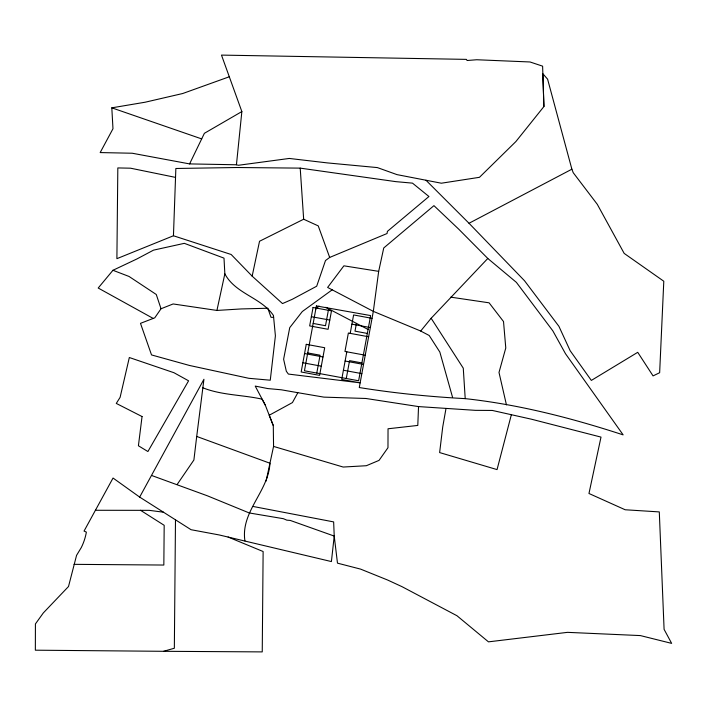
<?xml version="1.0" encoding="UTF-8"?>
<svg xmlns="http://www.w3.org/2000/svg" width="707" height="707" viewBox="0 0 707 707"><rect width="100%" height="100%" fill="white"/><g stroke="black" fill="none" stroke-linecap="round" stroke-linejoin="round"><path stroke-width="1.06" d="M244.931 540.97C240.398 511.682 268.527 491.498 269.95 463.235L196.705 436.44L203.934 379.279L139.668 497.092L191.067 529.711L219.241 534.96L331.406 561.57L334.225 536.074L333.651 521.907L252.973 506.442M175.486 519.822L174.346 648.231L163.6 651.306L35.35 650.193L35.421 623.936L43.313 612.942L68.508 586.518L76.559 555.366L81.278 547.58A56.047 56.047 0 0 0 86.148 533.325L86.351 532.088L84.045 531.081L113.04 478.038L139.668 497.092M173.445 235.767L175.857 168.487L236.845 167.515L300.21 168.125L395.796 181.637L412.49 183.14L428.946 196.511L387.409 231.366L387.047 233.531L329.683 257.436L325.494 260.538L316.692 286.211L292.327 299.273L282.508 303.577L252.16 276.154L231.162 254.493L173.445 235.767L116.894 258.674L117.822 167.93L130.548 168.195L175.539 177.395M418.535 406.587L417.793 425.428L388.037 428.778L387.975 447.708L379.049 460.381L366.35 465.719L343.169 467.044L273.565 446.417L273.282 425.587L269.234 415.239L292.433 402.583L297.841 392.694L323.894 397.131L365.934 398.483L418.535 406.587L475.422 410.343L492.346 410.449L531.487 419.216L601.003 437.103L588.966 493.495L625.174 509.765L659.295 511.912L664.094 629.354L671.65 643.379L640.374 635.584L567.509 632.35L488.466 641.85L456.952 615.726L402.08 586.704L387.639 580.032L360.605 569.117L337.478 563.152L334.225 536.074L290.232 520.423L286.803 520.149L283.436 518.708L249.235 512.955L207.31 495.775L151.616 475.475M236.438 164.775L241.856 111.573L221.485 55.102L466.39 59.379L467.097 60.502L476.73 59.75L530.003 61.969L542.614 66.158L543.913 106.554L515.88 141.559L479.47 177.316L441.345 183.21L396.981 174.62L377.361 167.586L327.27 162.893L289.287 158.448L238.418 165.27L236.438 164.775L189.591 163.909L132.218 153.233L100.173 152.571L112.979 128.745L111.812 107.835L145.191 102.206L182.733 93.51L229.254 76.789M196.705 436.44L193.895 460.001L177.165 484.454M378.678 271.347L373.323 311.363L359.28 387.542C394.453 393.198 429.706 396.733 465.215 398.633C519.106 404.519 571.689 418.067 623.15 434.876L565.494 353.721L552.839 330.858L516.393 282.376L487.795 258.462L458.755 229.201L433.939 205.649L383.742 247.963L378.678 271.347L343.894 265.823L327.624 287.44L373.323 311.363L420.692 331.026L429.193 335.489L439.842 352.059L452.568 397.361M445.984 408.549L442.723 426.984L439.63 452.577L497.048 469.598L511.329 414.832M316.78 373.057L320.077 355.206L307.731 352.934M328.631 308.826L325.512 325.724L313.166 323.444M346.81 351.803L341.711 379.456L360.137 382.849L288.368 374.065L286.335 371.272L283.613 359.236L289.729 327.659L302.313 311.522L332.193 289.826M350.204 333.377L353.606 314.942L372.032 318.344M346.271 378.492L349.567 360.65L361.913 362.921M356.434 323.382L355.002 331.159L367.348 333.43M224.844 273.83C235.404 293.865 261.192 297.4 273.45 315.49L275.403 335.816L270.268 380.207L248.802 378.298L189.458 365.457L151.528 354.932L140.49 323.346L154.762 317.832L161.028 308.756L173.135 303.957L216.925 310.435L224.844 273.83L224.004 258.135L184.324 243.341L153.534 250.137L136.866 258.983L112.952 270.286L98.202 288.032L153.207 318.433M252.16 276.154L259.531 241.264L303.665 219.223L318.247 225.895L329.683 257.436M266.106 481.087L273.565 446.417M189.591 163.909L204.385 133.305L241.856 111.573M420.692 331.026L431.146 318.265L487.795 258.462M315.826 309.003L319.069 306.078M543.913 106.554L542.835 73.714L547.598 79.166L571.883 169.194L469.024 223.271L425.959 180.232M216.925 310.435L241.317 308.932L267.829 308.243L271.011 317.328L273.627 317.328M95.418 510.277L149.265 510.348L163.458 512.195M163.6 651.306L262.244 651.898L263.128 551.522L228.114 537.037M74.032 564.345L163.838 565.043L164.183 525.31L140.499 510.277M450.748 297.152L489.094 302.817L503.517 321.544L505.779 347.994L499.001 372.448L506.433 404.837M297.841 392.694L281.289 389.796L267.741 388.567L255.227 386.084L265.293 405.155L273.282 425.587M311.354 316.683L329.789 320.077M351.9 324.16L370.335 327.553M368.639 336.771L348.365 333.032L344.963 351.467L365.236 355.206M304.558 353.544L322.993 356.947M345.104 361.021L363.539 364.423M302.861 362.762L321.296 366.155M343.408 370.238L361.843 373.632M111.812 107.835L201.725 138.917M112.952 270.286L129.063 276.472L156.274 294.492L161.028 308.756M202.856 387.79C221.653 395.319 242.563 394.771 262.129 399.155L265.293 405.155M325.724 307.298L368.073 329.48M469.024 223.271L524.497 280.723L558.919 326.325L570.187 350.76L591.344 380.419L637.732 352.316L653.056 375.903L659.649 372.713L663.793 281.236L624.175 253.398L597.274 204.296L573.227 172.702L571.883 169.194M431.146 318.265L463.271 368.179L465.215 398.633M300.21 168.125L303.665 219.223M142.054 416.547L138.413 445.772L147.904 451.534L188.592 380.808L173.975 372.73L129.328 357.521L120.11 397.352L116.275 403.423L142.054 416.547M306.264 344.327L301.164 371.979L319.591 375.373L324.69 347.729L306.264 344.327M313.06 307.465L309.657 325.9L328.092 329.294L331.486 310.868L313.06 307.465M316.391 305.945L304.443 370.786L358.617 380.773L370.636 315.578L316.391 305.945"/></g></svg>
